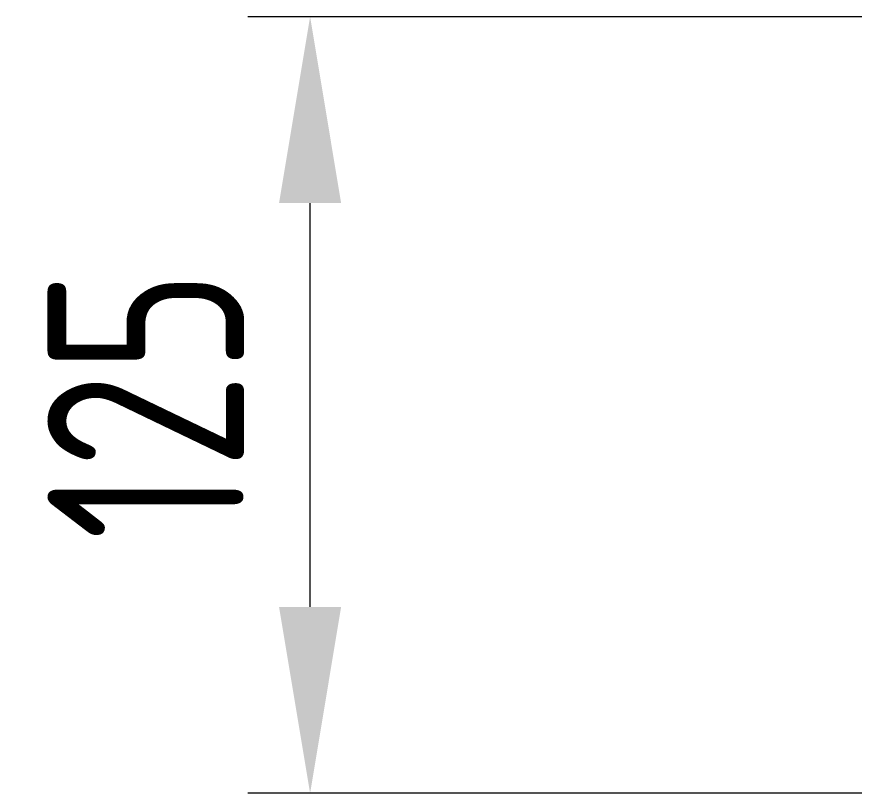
# Model space of a CAD drawing. Header units: millimetres. Extents: x -46397 to 283259, y -8690 to 23983.
# Drawn here: x 127667.6 to 128072.2, y 621.1 to 996.1 of the extents above; entities that cross this region are included whole.
import ezdxf

# ---------------------------------------------------------------- set-up
doc = ezdxf.new("R2010")
doc.units = ezdxf.units.MM
doc.layers.get('Defpoints').update_dxf_attribs({"lineweight": 0})
doc.layers.add('PHANTOM 2', color=8, linetype='Continuous', lineweight=0)
doc.styles.add('GHI CHÚ 1', font='isocp_IV25.ttf', dxfattribs={"width": 0.8})
doc.dimstyles.new('1-30SCALE', dxfattribs={"dimtxt": 75, "dimasz": 75, "dimexe": 37.5, "dimexo": 30, "dimgap": 30, "dimtad": 1, "dimtoh": 1, "dimdec": 0, "dimdsep": 46, "dimtxsty": 'GHI CHÚ 1', "dimcen": 0.09, "dimclrd": 256, "dimclre": 256, "dimclrt": 2, "dimadec": 0, "dimazin": 0, "dimtfac": 1, "dimtdec": 0, "dimtofl": 0, "dimtmove": 0, "dimatfit": 3, "dimfxl": 1, "dimlwd": 0, "dimlwe": 0, "dimarcsym": 0})

# ---------------------------------------------------------------- blocks, each defined once
blk = doc.blocks.new('*D549')
at = {"layer": 'Defpoints', "color": 0, "transparency": 16777216}
for p in [(127809.35, 996.13), (129023.9, 996.13, -4.5), (128421.07, 621.13, -4.5)]:
    blk.add_point(p, dxfattribs=at)
at = {"layer": 'PHANTOM 2', "linetype": 'Continuous', "lineweight": 0, "transparency": 16777216}
for p, q in [((128993.9, 996.13), (127779.35, 996.13)), ((127809.35, 711.13), (127809.35, 906.13)), ((128391.07, 621.13), (127779.35, 621.13))]:
    blk.add_line(p, q, dxfattribs=at)
at = {"layer": 'PHANTOM 2', "transparency": 16777216}
for points in [[(127794.35, 906.13), (127824.35, 906.13), (127809.35, 996.13)], [(127794.35, 711.13), (127824.35, 711.13), (127809.35, 621.13)]]:
    blk.add_solid(points, dxfattribs=at)
at = {"layer": 'PHANTOM 2', "color": 2, "transparency": 16777216, "insert": (127729.99, 808.63), "char_height": 95, "attachment_point": 5, "rotation": 90, "style": 'GHI CHÚ 1'}
blk.add_mtext('125', dxfattribs=at)

msp = doc.modelspace()

# ---------------------------------------------------------------- dimensions: what is measured, and where the dimension line sits
at = {"layer": 'PHANTOM 2'}
dim = msp.add_linear_dim(base=(127809.35, 996.13), p1=(128421.07, 621.13, -4.5), p2=(129023.9, 996.13, -4.5), angle=90, dimstyle='1-30SCALE', override={"dimtxt": 95, "dimasz": 90, "dimexe": 30, "dimlfac": 0.333333, "dimtmove": 1}, dxfattribs=at)
dim.commit()
dim.dimension.update_dxf_attribs({"geometry": '*D549', "text_midpoint": (127729.99, 808.63)})

doc.saveas('drawing.dxf')
